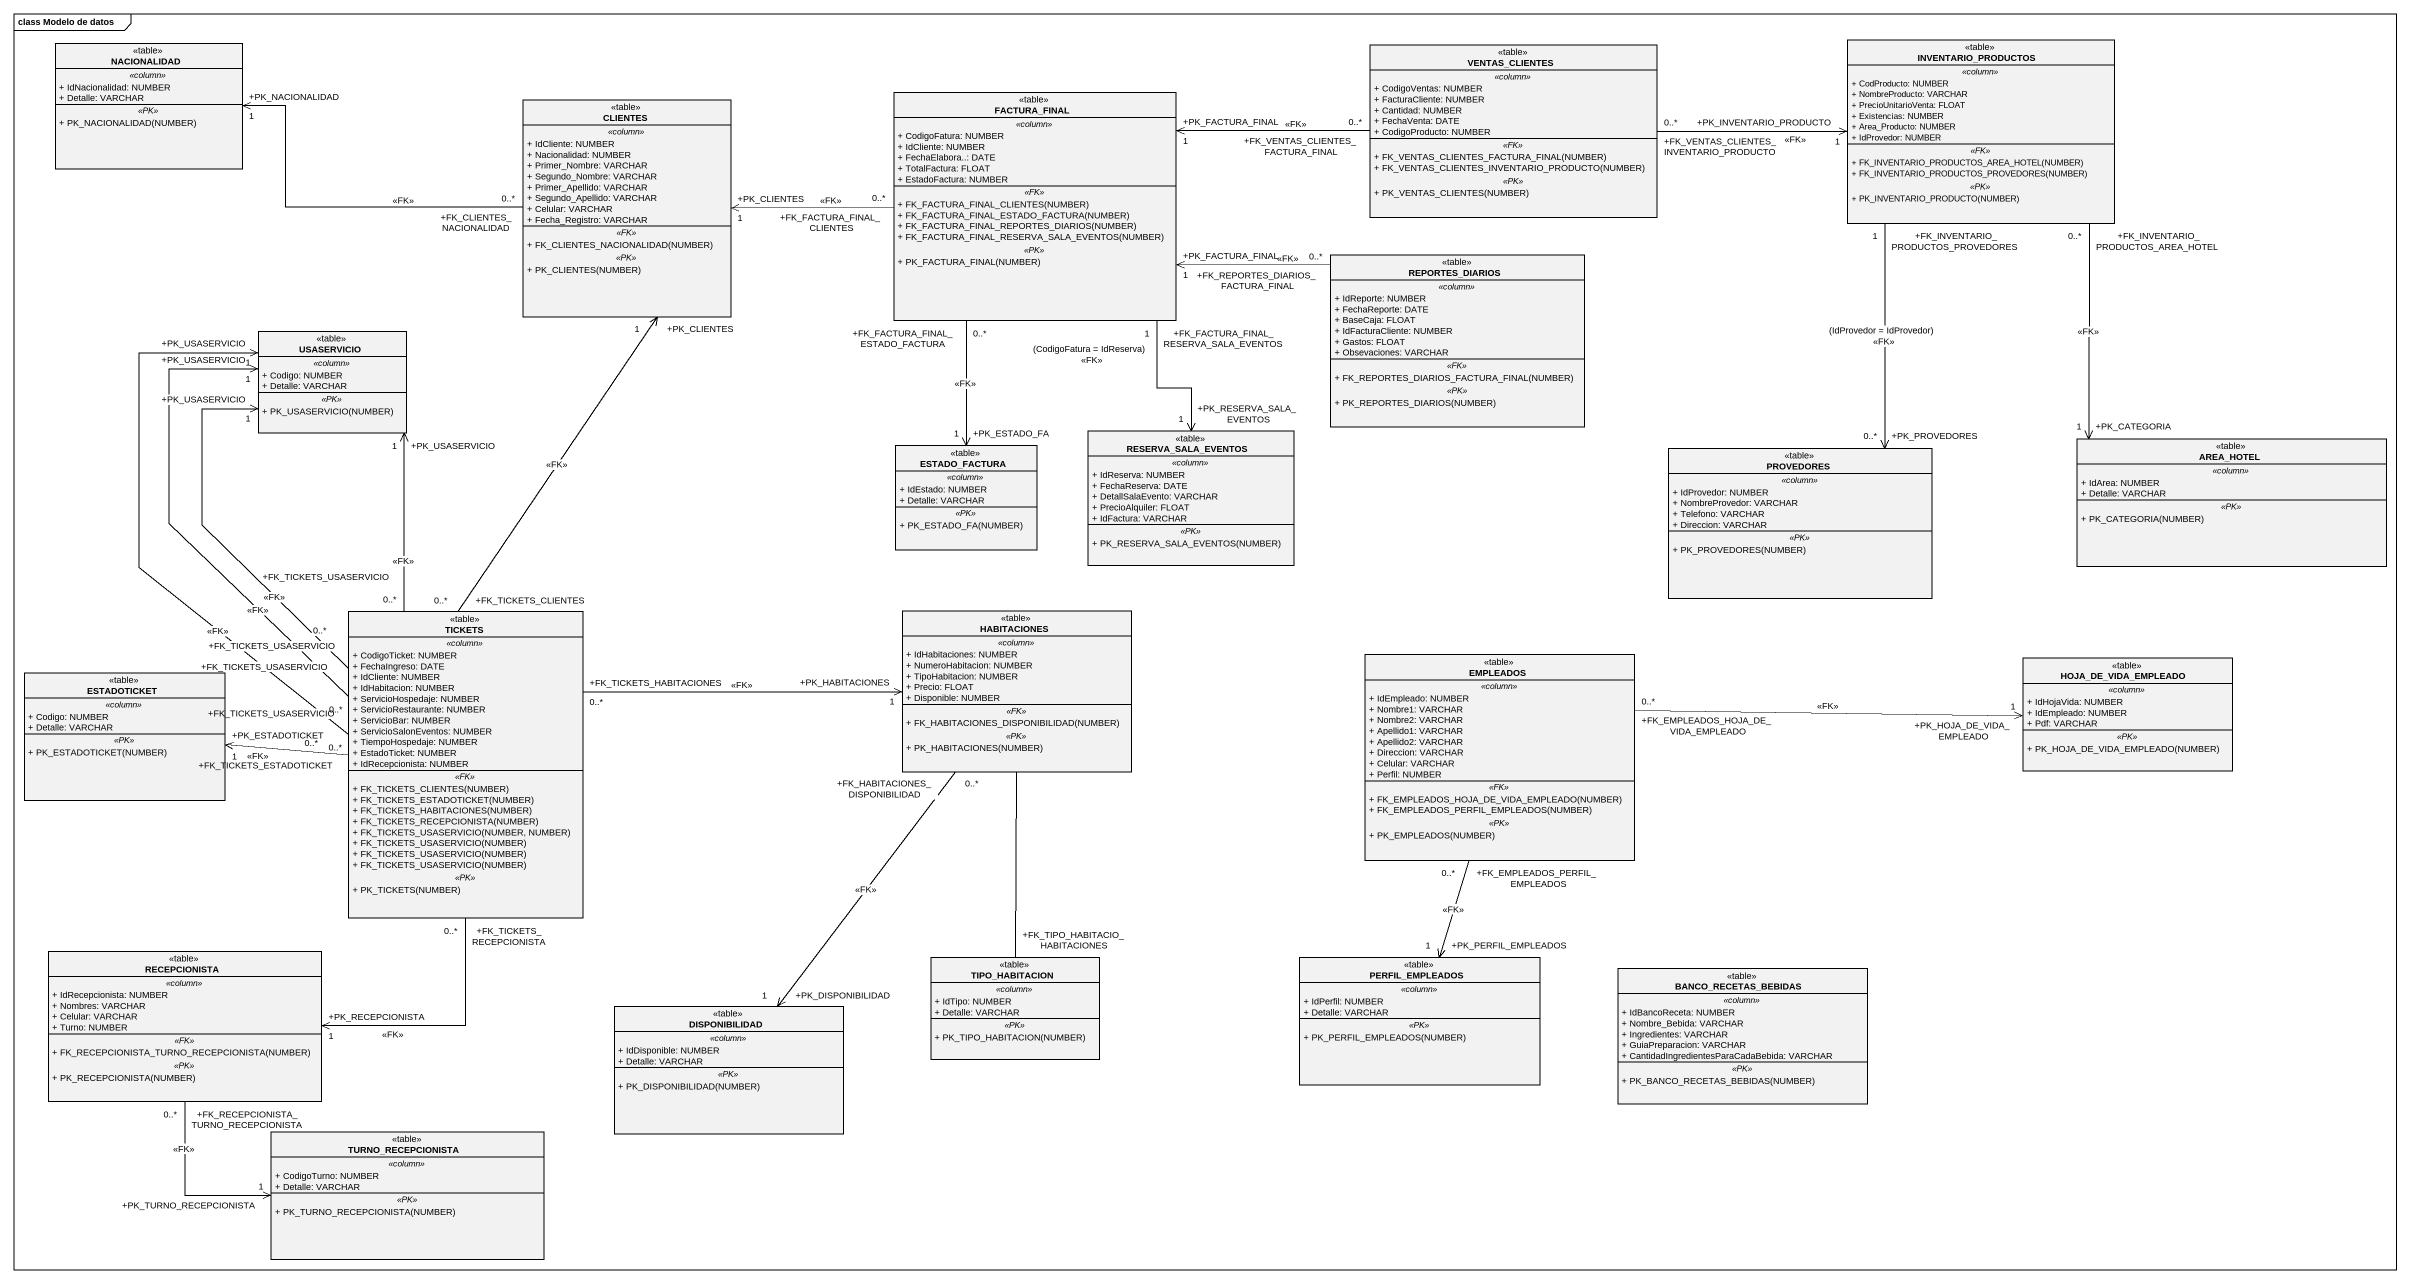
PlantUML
@startuml
mainframe class Modelo de datos
hide circle
hide empty members
skinparam classAttributeIconSize 0
class INVENTARIO_PRODUCTOS <<table>> {
  .. <<column>> ..
  + CodProducto: NUMBER
  + NombreProducto: VARCHAR
  + PrecioUnitarioVenta: FLOAT
  + Existencias: NUMBER
  + Area_Producto: NUMBER
  + IdProvedor: NUMBER
  .. <<FK>> ..
  + FK_INVENTARIO_PRODUCTOS_AREA_HOTEL(NUMBER)
  + FK_INVENTARIO_PRODUCTOS_PROVEDORES(NUMBER)
  .. <<PK>> ..
  + PK_INVENTARIO_PRODUCTO(NUMBER)
}
class NACIONALIDAD <<table>> {
  .. <<column>> ..
  + IdNacionalidad: NUMBER
  + Detalle: VARCHAR
  .. <<PK>> ..
  + PK_NACIONALIDAD(NUMBER)
}
class VENTAS_CLIENTES <<table>> {
  .. <<column>> ..
  + CodigoVentas: NUMBER
  + FacturaCliente: NUMBER
  + Cantidad: NUMBER
  + FechaVenta: DATE
  + CodigoProducto: NUMBER
  .. <<FK>> ..
  + FK_VENTAS_CLIENTES_FACTURA_FINAL(NUMBER)
  + FK_VENTAS_CLIENTES_INVENTARIO_PRODUCTO(NUMBER)
  .. <<PK>> ..
  + PK_VENTAS_CLIENTES(NUMBER)
}
class CLIENTES <<table>> {
  .. <<column>> ..
  + IdCliente: NUMBER
  + Nacionalidad: NUMBER
  + Primer_Nombre: VARCHAR
  + Segundo_Nombre: VARCHAR
  + Primer_Apellido: VARCHAR
  + Segundo_Apellido: VARCHAR
  + Celular: VARCHAR
  + Fecha_Registro: VARCHAR
  .. <<FK>> ..
  + FK_CLIENTES_NACIONALIDAD(NUMBER)
  .. <<PK>> ..
  + PK_CLIENTES(NUMBER)
}
class FACTURA_FINAL <<table>> {
  .. <<column>> ..
  + CodigoFatura: NUMBER
  + IdCliente: NUMBER
  + FechaElabora..: DATE
  + TotalFactura: FLOAT
  + EstadoFactura: NUMBER
  .. <<FK>> ..
  + FK_FACTURA_FINAL_CLIENTES(NUMBER)
  + FK_FACTURA_FINAL_ESTADO_FACTURA(NUMBER)
  + FK_FACTURA_FINAL_REPORTES_DIARIOS(NUMBER)
  + FK_FACTURA_FINAL_RESERVA_SALA_EVENTOS(NUMBER)
  .. <<PK>> ..
  + PK_FACTURA_FINAL(NUMBER)
}
class REPORTES_DIARIOS <<table>> {
  .. <<column>> ..
  + IdReporte: NUMBER
  + FechaReporte: DATE
  + BaseCaja: FLOAT
  + IdFacturaCliente: NUMBER
  + Gastos: FLOAT
  + Obsevaciones: VARCHAR
  .. <<FK>> ..
  + FK_REPORTES_DIARIOS_FACTURA_FINAL(NUMBER)
  .. <<PK>> ..
  + PK_REPORTES_DIARIOS(NUMBER)
}
class USASERVICIO <<table>> {
  .. <<column>> ..
  + Codigo: NUMBER
  + Detalle: VARCHAR
  .. <<PK>> ..
  + PK_USASERVICIO(NUMBER)
}
class ESTADO_FACTURA <<table>> {
  .. <<column>> ..
  + IdEstado: NUMBER
  + Detalle: VARCHAR
  .. <<PK>> ..
  + PK_ESTADO_FA(NUMBER)
}
class RESERVA_SALA_EVENTOS <<table>> {
  .. <<column>> ..
  + IdReserva: NUMBER
  + FechaReserva: DATE
  + DetallSalaEvento: VARCHAR
  + PrecioAlquiler: FLOAT
  + IdFactura: VARCHAR
  .. <<PK>> ..
  + PK_RESERVA_SALA_EVENTOS(NUMBER)
}
class PROVEDORES <<table>> {
  .. <<column>> ..
  + IdProvedor: NUMBER
  + NombreProvedor: VARCHAR
  + Telefono: VARCHAR
  + Direccion: VARCHAR
  .. <<PK>> ..
  + PK_PROVEDORES(NUMBER)
}
class AREA_HOTEL <<table>> {
  .. <<column>> ..
  + IdArea: NUMBER
  + Detalle: VARCHAR
  .. <<PK>> ..
  + PK_CATEGORIA(NUMBER)
}
class TICKETS <<table>> {
  .. <<column>> ..
  + CodigoTicket: NUMBER
  + FechaIngreso: DATE
  + IdCliente: NUMBER
  + IdHabitacion: NUMBER
  + ServicioHospedaje: NUMBER
  + ServicioRestaurante: NUMBER
  + ServicioBar: NUMBER
  + ServicioSalonEventos: NUMBER
  + TiempoHospedaje: NUMBER
  + EstadoTicket: NUMBER
  + IdRecepcionista: NUMBER
  .. <<FK>> ..
  + FK_TICKETS_CLIENTES(NUMBER)
  + FK_TICKETS_ESTADOTICKET(NUMBER)
  + FK_TICKETS_HABITACIONES(NUMBER)
  + FK_TICKETS_RECEPCIONISTA(NUMBER)
  + FK_TICKETS_USASERVICIO(NUMBER, NUMBER)
  + FK_TICKETS_USASERVICIO(NUMBER)
  + FK_TICKETS_USASERVICIO(NUMBER)
  + FK_TICKETS_USASERVICIO(NUMBER)
  .. <<PK>> ..
  + PK_TICKETS(NUMBER)
}
class HABITACIONES <<table>> {
  .. <<column>> ..
  + IdHabitaciones: NUMBER
  + NumeroHabitacion: NUMBER
  + TipoHabitacion: NUMBER
  + Precio: FLOAT
  + Disponible: NUMBER
  .. <<FK>> ..
  + FK_HABITACIONES_DISPONIBILIDAD(NUMBER)
  .. <<PK>> ..
  + PK_HABITACIONES(NUMBER)
}
class EMPLEADOS <<table>> {
  .. <<column>> ..
  + IdEmpleado: NUMBER
  + Nombre1: VARCHAR
  + Nombre2: VARCHAR
  + Apellido1: VARCHAR
  + Apellido2: VARCHAR
  + Direccion: VARCHAR
  + Celular: VARCHAR
  + Perfil: NUMBER
  .. <<FK>> ..
  + FK_EMPLEADOS_HOJA_DE_VIDA_EMPLEADO(NUMBER)
  + FK_EMPLEADOS_PERFIL_EMPLEADOS(NUMBER)
  .. <<PK>> ..
  + PK_EMPLEADOS(NUMBER)
}
class HOJA_DE_VIDA_EMPLEADO <<table>> {
  .. <<column>> ..
  + IdHojaVida: NUMBER
  + IdEmpleado: NUMBER
  + Pdf: VARCHAR
  .. <<PK>> ..
  + PK_HOJA_DE_VIDA_EMPLEADO(NUMBER)
}
class ESTADOTICKET <<table>> {
  .. <<column>> ..
  + Codigo: NUMBER
  + Detalle: VARCHAR
  .. <<PK>> ..
  + PK_ESTADOTICKET(NUMBER)
}
class RECEPCIONISTA <<table>> {
  .. <<column>> ..
  + IdRecepcionista: NUMBER
  + Nombres: VARCHAR
  + Celular: VARCHAR
  + Turno: NUMBER
  .. <<FK>> ..
  + FK_RECEPCIONISTA_TURNO_RECEPCIONISTA(NUMBER)
  .. <<PK>> ..
  + PK_RECEPCIONISTA(NUMBER)
}
class TIPO_HABITACION <<table>> {
  .. <<column>> ..
  + IdTipo: NUMBER
  + Detalle: VARCHAR
  .. <<PK>> ..
  + PK_TIPO_HABITACION(NUMBER)
}
class PERFIL_EMPLEADOS <<table>> {
  .. <<column>> ..
  + IdPerfil: NUMBER
  + Detalle: VARCHAR
  .. <<PK>> ..
  + PK_PERFIL_EMPLEADOS(NUMBER)
}
class BANCO_RECETAS_BEBIDAS <<table>> {
  .. <<column>> ..
  + IdBancoReceta: NUMBER
  + Nombre_Bebida: VARCHAR
  + Ingredientes: VARCHAR
  + GuiaPreparacion: VARCHAR
  + CantidadIngredientesParaCadaBebida: VARCHAR
  .. <<PK>> ..
  + PK_BANCO_RECETAS_BEBIDAS(NUMBER)
}
class DISPONIBILIDAD <<table>> {
  .. <<column>> ..
  + IdDisponible: NUMBER
  + Detalle: VARCHAR
  .. <<PK>> ..
  + PK_DISPONIBILIDAD(NUMBER)
}
class TURNO_RECEPCIONISTA <<table>> {
  .. <<column>> ..
  + CodigoTurno: NUMBER
  + Detalle: VARCHAR
  .. <<PK>> ..
  + PK_TURNO_RECEPCIONISTA(NUMBER)
}
INVENTARIO_PRODUCTOS "+FK_INVENTARIO_PRODUCTOS_PROVEDORES\n1" --> "+PK_PROVEDORES\n0..*" PROVEDORES : (IdProvedor = IdProvedor)\n<<FK>>
INVENTARIO_PRODUCTOS "+FK_INVENTARIO_PRODUCTOS_AREA_HOTEL\n0..*" --> "+PK_CATEGORIA\n1" AREA_HOTEL : <<FK>>
VENTAS_CLIENTES "+FK_VENTAS_CLIENTES_INVENTARIO_PRODUCTO\n0..*" -right-> "+PK_INVENTARIO_PRODUCTO\n1" INVENTARIO_PRODUCTOS : <<FK>>
VENTAS_CLIENTES "+FK_VENTAS_CLIENTES_FACTURA_FINAL\n0..*" -left-> "+PK_FACTURA_FINAL\n1" FACTURA_FINAL : <<FK>>
CLIENTES "+FK_CLIENTES_NACIONALIDAD\n0..*" -left-> "+PK_NACIONALIDAD\n1" NACIONALIDAD : <<FK>>
FACTURA_FINAL "+FK_FACTURA_FINAL_CLIENTES\n0..*" -left-> "+PK_CLIENTES\n1" CLIENTES : <<FK>>
FACTURA_FINAL "+FK_FACTURA_FINAL_ESTADO_FACTURA\n0..*" --> "+PK_ESTADO_FA\n1" ESTADO_FACTURA : <<FK>>
FACTURA_FINAL "+FK_FACTURA_FINAL_RESERVA_SALA_EVENTOS\n1" --> "+PK_RESERVA_SALA_EVENTOS\n1" RESERVA_SALA_EVENTOS : (CodigoFatura = IdReserva)\n<<FK>>
REPORTES_DIARIOS "+FK_REPORTES_DIARIOS_FACTURA_FINAL\n0..*" -left-> "+PK_FACTURA_FINAL\n1" FACTURA_FINAL : <<FK>>
TICKETS "+FK_TICKETS_CLIENTES\n0..*" -up-> "+PK_CLIENTES\n1" CLIENTES : <<FK>>
TICKETS "+FK_TICKETS_USASERVICIO\n0..*" -up-> "+PK_USASERVICIO\n1" USASERVICIO : <<FK>>
TICKETS "+FK_TICKETS_USASERVICIO\n0..*" -up-> "+PK_USASERVICIO\n1" USASERVICIO : <<FK>>
TICKETS "+FK_TICKETS_USASERVICIO\n0..*" -up-> "+PK_USASERVICIO\n1" USASERVICIO : <<FK>>
TICKETS "+FK_TICKETS_USASERVICIO\n0..*" -up-> "+PK_USASERVICIO\n1" USASERVICIO : <<FK>>
TICKETS "+FK_TICKETS_HABITACIONES\n0..*" -right-> "+PK_HABITACIONES\n1" HABITACIONES : <<FK>>
TICKETS "+FK_TICKETS_ESTADOTICKET\n0..*" -left-> "+PK_ESTADOTICKET\n1" ESTADOTICKET : <<FK>>
TICKETS "+FK_TICKETS_RECEPCIONISTA\n0..*" --> "+PK_RECEPCIONISTA\n1" RECEPCIONISTA : <<FK>>
HABITACIONES "+FK_HABITACIONES_DISPONIBILIDAD\n0..*" --> "+PK_DISPONIBILIDAD\n1" DISPONIBILIDAD : <<FK>>
EMPLEADOS "+FK_EMPLEADOS_HOJA_DE_VIDA_EMPLEADO\n0..*" -right-> "+PK_HOJA_DE_VIDA_EMPLEADO\n1" HOJA_DE_VIDA_EMPLEADO : <<FK>>
EMPLEADOS "+FK_EMPLEADOS_PERFIL_EMPLEADOS\n0..*" --> "+PK_PERFIL_EMPLEADOS\n1" PERFIL_EMPLEADOS : <<FK>>
RECEPCIONISTA "+FK_RECEPCIONISTA_TURNO_RECEPCIONISTA\n0..*" --> "+PK_TURNO_RECEPCIONISTA\n1" TURNO_RECEPCIONISTA : <<FK>>
TIPO_HABITACION "+FK_TIPO_HABITACIO_HABITACIONES" -up- HABITACIONES
@enduml
